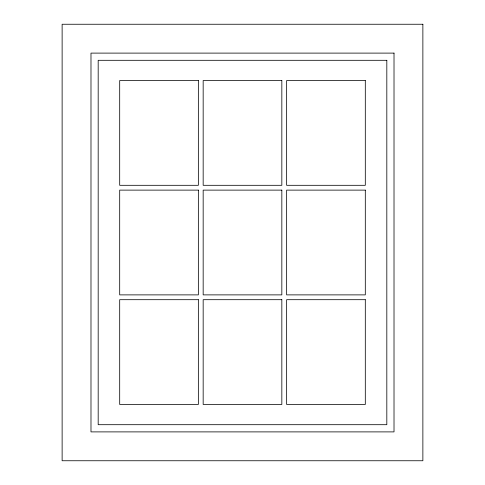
<?xml version="1.0" encoding="UTF-8"?>
<svg xmlns="http://www.w3.org/2000/svg" width="485" height="485" viewBox="0 0 485 485"><rect width="100%" height="100%" fill="white"/><g stroke="black" fill="none" stroke-linecap="round" stroke-linejoin="round"><path stroke-width="0.73" d="M422.871 24.25L62.128 24.25L62.128 460.75L422.871 460.75L422.871 24.25M394.014 53.107L90.986 53.107L90.986 431.892L394.014 431.892L394.014 53.107M386.818 60.304L98.182 60.304L98.182 424.696L386.818 424.696L386.818 60.304M198.359 80.546L119.692 80.546L119.692 185.306L198.359 185.306L198.359 80.546M281.833 80.546L203.166 80.546L203.166 185.306L281.833 185.306L281.833 80.546M365.308 80.546L286.641 80.546L286.641 185.306L365.308 185.306L365.308 80.546M198.359 190.12L119.692 190.12L119.692 294.88L198.359 294.88L198.359 190.12M281.833 190.12L203.166 190.12L203.166 294.88L281.833 294.88L281.833 190.12M365.308 190.12L286.641 190.12L286.641 294.88L365.308 294.88L365.308 190.12M198.359 299.694L119.692 299.694L119.692 404.454L198.359 404.454L198.359 299.694M281.833 299.694L203.166 299.694L203.166 404.454L281.833 404.454L281.833 299.694M365.308 299.694L286.641 299.694L286.641 404.454L365.308 404.454L365.308 299.694"/></g></svg>
